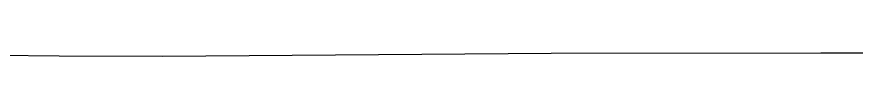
# Model space of a CAD drawing. Header units: millimetres. Extents: x -41292 to 298682, y -22072 to 33155.
# Drawn here: x 30765.1 to 30951.2, y -11097.2 to -11096.5 of the extents above; entities that cross this region are included whole.
import ezdxf

# ---------------------------------------------------------------- set-up
doc = ezdxf.new("R2010")
doc.units = ezdxf.units.MM

# ---------------------------------------------------------------- blocks, each defined once
blk = doc.blocks.new('rmfnasesx')
for p, q in [((58260.83, 4415.25), (58346.89, 4415.87)), ((58346.89, 4415.87), (58406.63, 4415.97)), ((58406.63, 4415.97), (58633.29, 4415.93)), ((58219.29, 4415.49), (58237.82, 4415.29)), ((58237.82, 4415.29), (58260.83, 4415.25))]:
    blk.add_line(p, q)

msp = doc.modelspace()

# ---------------------------------------------------------------- block references
msp.add_blockref('rmfnasesx', (-27463.27, -15512.43))

doc.saveas('drawing.dxf')
